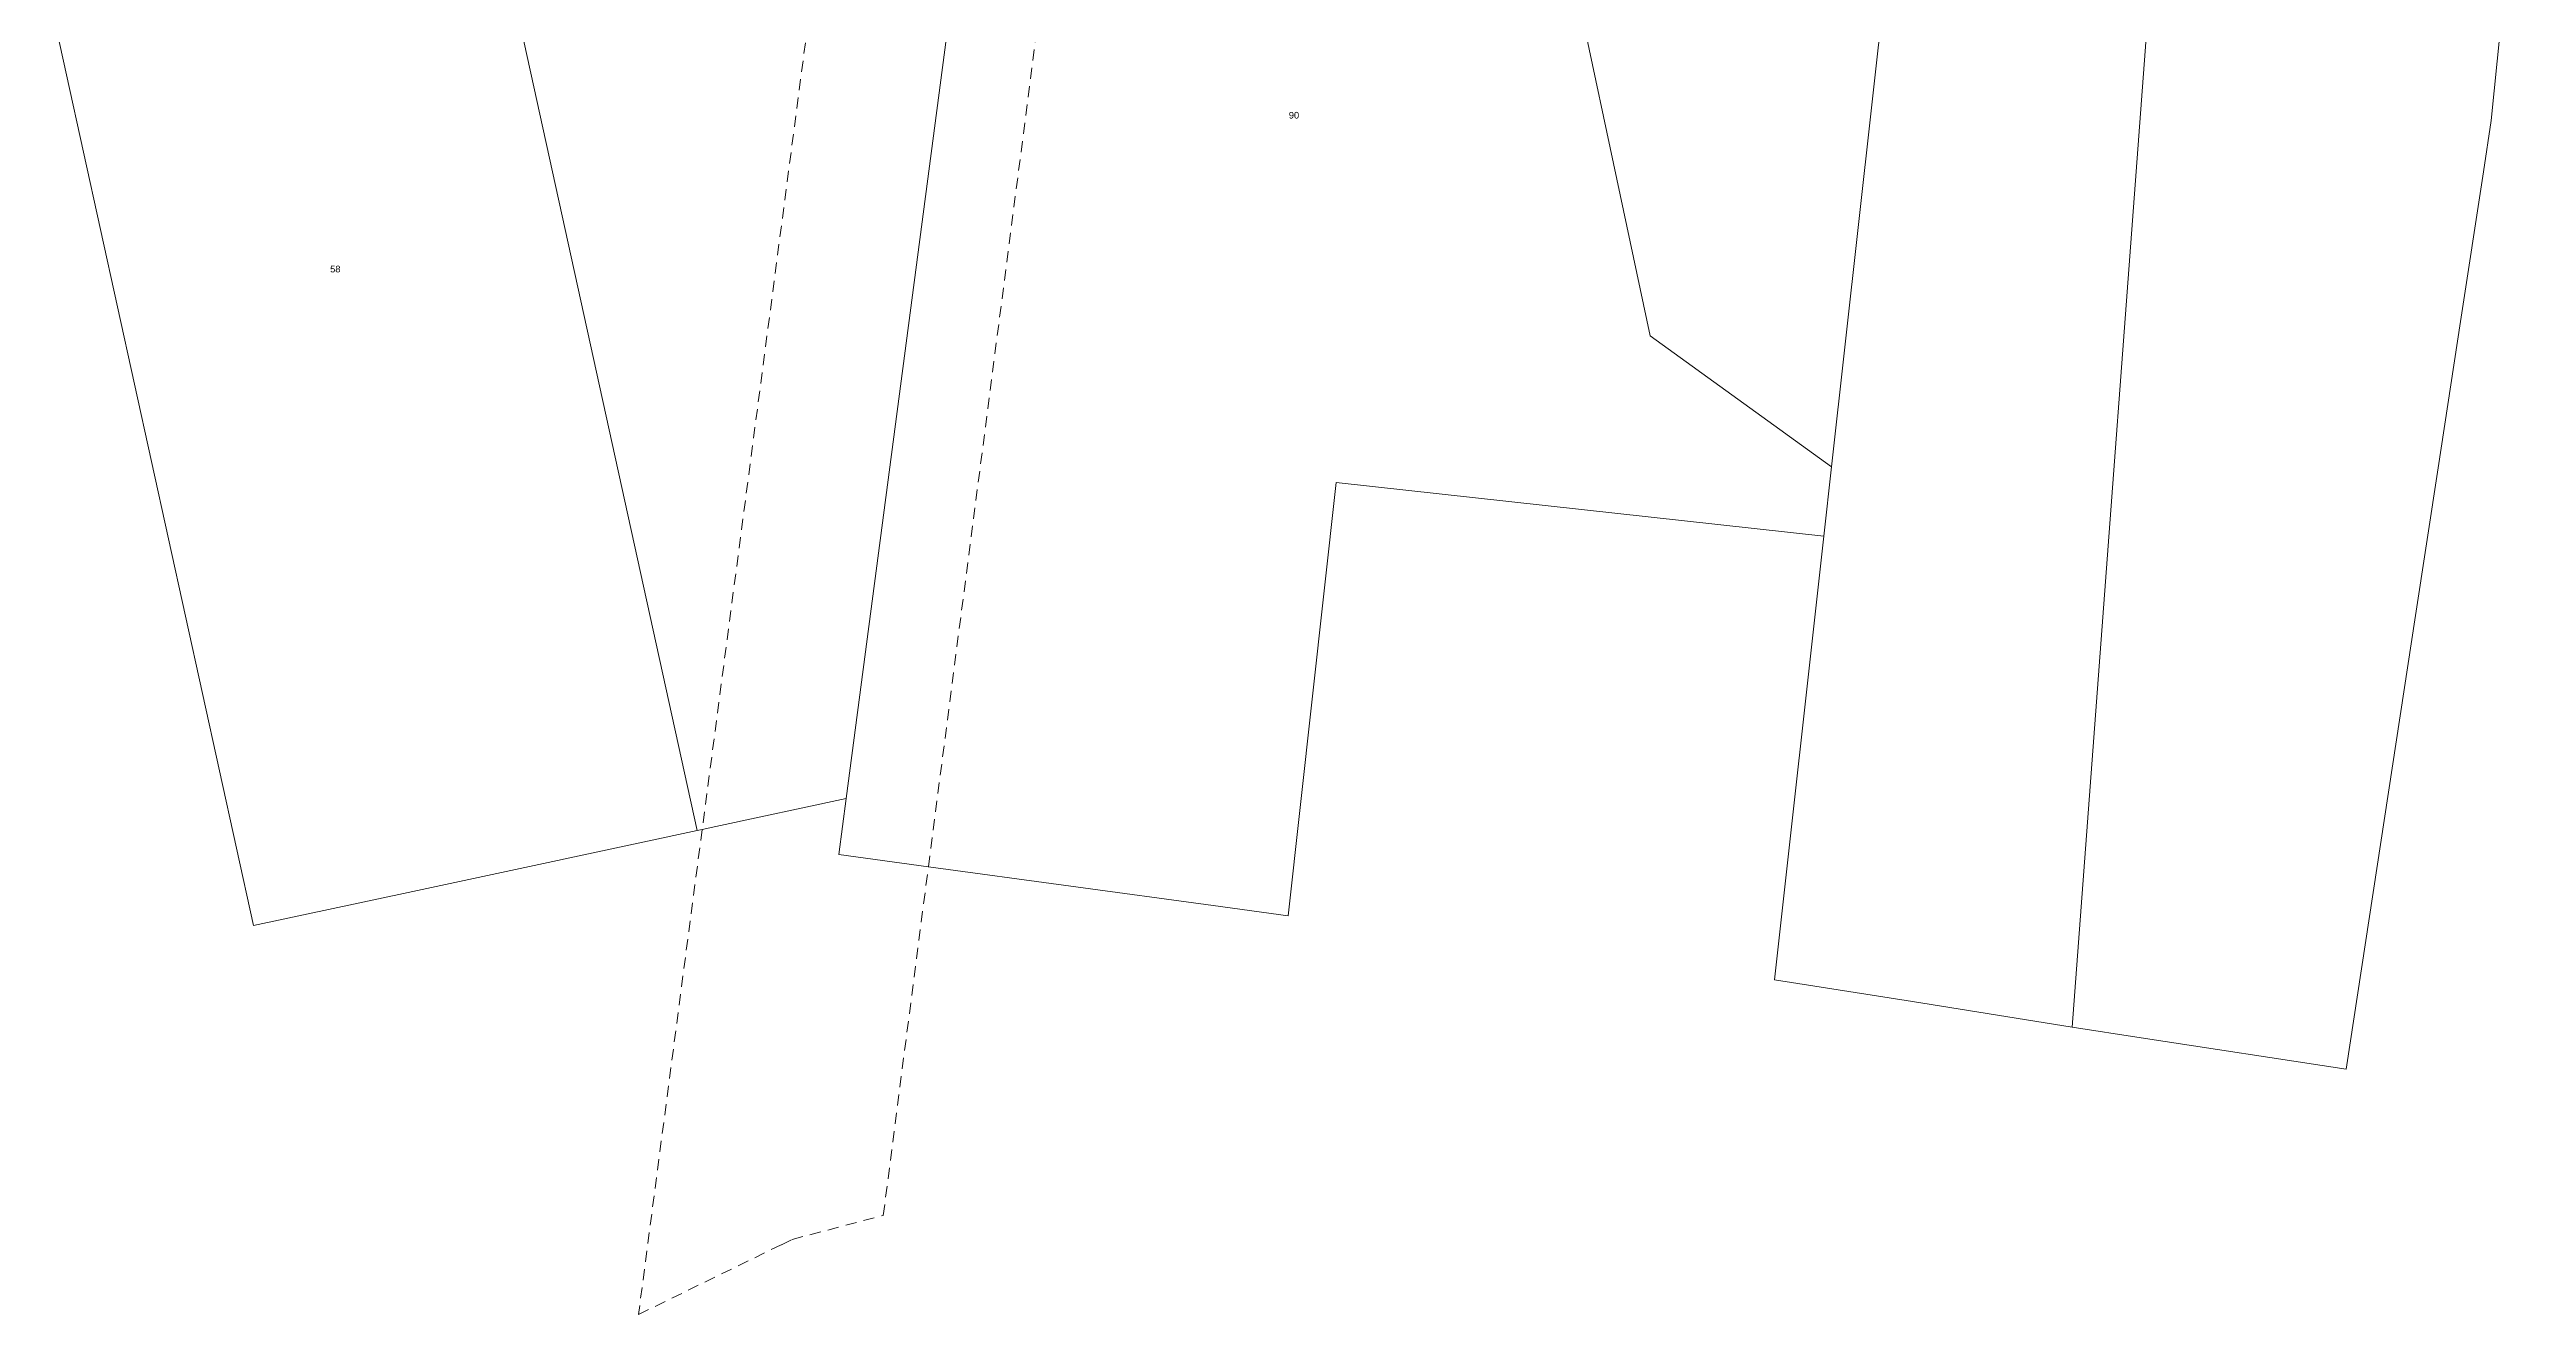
# Model space of a CAD drawing. Header units: metres. Extents: x 285637 to 287404, y 6287682 to 6290348.
# Drawn here: x 286053 to 286724, y 6287682 to 6288024 of the extents above; entities that cross this region are included whole.
import ezdxf

# ---------------------------------------------------------------- set-up
doc = ezdxf.new("R2010")
doc.units = ezdxf.units.M
doc.linetypes.add('Dash', pattern=[5, 3, -2])
doc.layers.add('Cadastre Easements_SP_EXT', color=7, linetype='Continuous', lineweight=5)
doc.layers.add('Cadastre Land Parcels_SP_EXT', color=7, linetype='Continuous', lineweight=5)
doc.styles.get("Standard").update_dxf_attribs({"font": 'arial.ttf'})

msp = doc.modelspace()

# ---------------------------------------------------------------- linework, layer by layer
at = {"layer": 'Cadastre Easements_SP_EXT', "linetype": 'Dash'}
msp.add_lwpolyline([(286251.6, 6287700.87), (286254.5, 6287702.28), (286279.17, 6287708.81), (286291.39, 6287803.15), (286323.36, 6288049.75), (286355.86, 6288300.44), (286330.75, 6288289.73), (286290.86, 6288275.7), (286286.74, 6288244.32), (286230.15, 6287813.26), (286212.92, 6287681.98), (286251.6, 6287700.87)], close=True, dxfattribs=at)
at = {"layer": 'Cadastre Land Parcels_SP_EXT', "linetype": 'Continuous'}
for points in [[(286572.31, 6288238.62), (286520.49, 6288286.48), (286454.8, 6288346.76), (286406.52, 6288323.83), (286486.8, 6287946.85), (286535.89, 6287911.35), (286572.31, 6288238.62)], [(286600.98, 6287759.75), (286641.29, 6288297.79), (286600.75, 6288332.11), (286569.39, 6288346.51), (286566.73, 6288344.05), (286580.36, 6288337.78), (286572.31, 6288238.62), (286535.89, 6287911.35), (286533.8, 6287892.63), (286520.45, 6287772.58), (286557.76, 6287766.64), (286600.98, 6287759.75)], [(286724, 6288083.1), (286703.01, 6288086.09), (286705.81, 6288111.81), (286719.17, 6288233.84), (286652.26, 6288290.47), (286643.21, 6288300.1), (286601.36, 6288335.52), (286572.05, 6288348.98), (286569.39, 6288346.51), (286600.75, 6288332.11), (286641.29, 6288297.79), (286600.98, 6287759.75), (286619.66, 6287756.89), (286675.21, 6287748.38), (286693.99, 6287871.17), (286700.09, 6287911.08), (286706.15, 6287950.73), (286712.34, 6287991.23), (286714.47, 6288005.11), (286717.71, 6288037.25), (286719.88, 6288058.79), (286724, 6288083.1)], [(286406.52, 6288323.83), (286379.31, 6288310.9), (286391.29, 6288305.81), (286403.11, 6288303.32), (286458.49, 6288043.28), (286407.21, 6288032.95), (286323.36, 6288049.75), (286299.77, 6288054.48), (286269.1, 6287821.61), (286267.11, 6287806.46), (286291.39, 6287803.15), (286368.5, 6287792.67), (286388.78, 6287789.91), (286401.81, 6287907.14), (286533.8, 6287892.63), (286535.89, 6287911.35), (286486.8, 6287946.85), (286406.52, 6288323.83)], [(286230.15, 6287813.26), (286233.89, 6287814.06), (286269.1, 6287821.61), (286299.77, 6288054.48), (286299.78, 6288054.59), (286286.74, 6288244.32), (286284.73, 6288273.54), (286266.77, 6288267.23), (286209.58, 6288247.11), (286138.6, 6288223.78), (286228.78, 6287812.97), (286230.15, 6287813.26)], [(286228.78, 6287812.97), (286138.6, 6288223.78), (286068.76, 6288200.83), (286102.06, 6288049.18), (286053.48, 6288038.51), (286108.65, 6287787.21), (286150.53, 6287796.19), (286184.63, 6287803.5), (286228.78, 6287812.97)]]:
    msp.add_lwpolyline(points, close=True, dxfattribs=at)

# ---------------------------------------------------------------- texts
at = {"layer": 'Cadastre Land Parcels_SP_EXT'}
for s, p in [('90', (286388.96, 6288005.65)), ('58', (286129.44, 6287964.02))]:
    msp.add_text(s, height=1.8, dxfattribs=at).set_placement(p)

doc.saveas('drawing.dxf')
